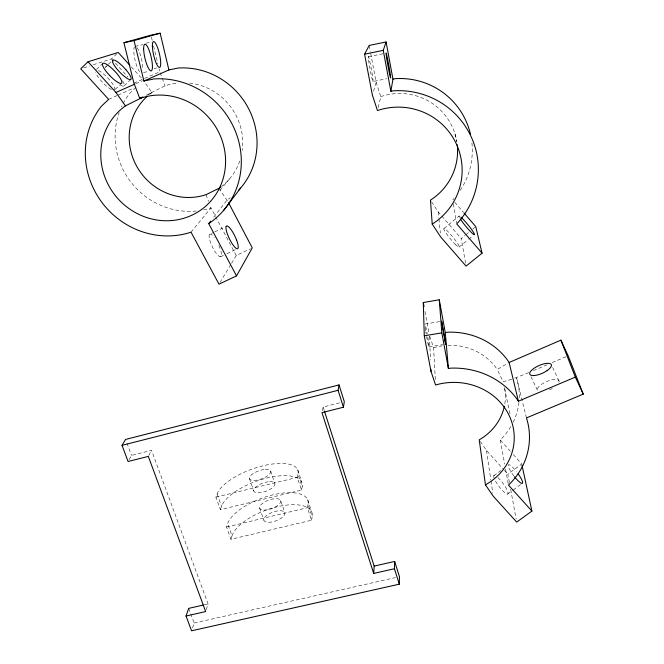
<?xml version="1.0" encoding="UTF-8"?>
<svg xmlns="http://www.w3.org/2000/svg" width="664" height="664" viewBox="0 0 664 664"><rect width="100%" height="100%" fill="white"/><g stroke="black" fill="none" stroke-linecap="round" stroke-linejoin="round"><path stroke-width="0.5" stroke-dasharray="3.32 2.49" d="M311.574 520.219L312.188 516.858L308.046 504.416A42.72 17.546 -20.2 0 0 272.896 494.854A42.72 17.546 -20.2 0 0 227.661 523.639L226.548 527.009L230.923 539.309L311.574 520.219L307.407 507.711L308.046 504.416M322.355 410.75L323.119 406.999L340.449 402.616M301.522 490.057L302.203 486.861L297.995 474.221A43.052 16.525 -19.9 0 0 262.994 465.813A43.052 16.525 -19.9 0 0 217.111 493.95L215.924 497.162L220.373 509.653L301.522 490.057L297.289 477.358L297.995 474.221M378.198 107.56L380.812 96.62L376.181 82.477L370.504 52.439M373.533 91.142L376.181 82.477M230.923 539.309L232.002 535.873L227.661 523.639M206.263 609.66L208.081 603.958L151.55 450.366L131.538 455.429L129.065 459.762M192.552 627.887L194.162 623.023L190.742 613.868M220.373 509.653L221.527 506.375A42.911 16.957 -20 0 1 267.135 477.972A42.911 16.957 -20 0 1 302.203 486.861M148.786 455.529L151.55 450.366M220.025 282.441L230.997 264.206M231.52 263.342L236.226 255.524L250.494 248.734M213.783 217.111L227.121 200.022A73.048 69.629 51.3 0 0 230.367 197.714M191.041 232.192L210.986 207.898L209.915 205.068M219.908 190.311L229.702 178.724M96.463 69.496L102.829 63.362M93.267 64.781L111.56 58.889L117.487 53.178M105.709 66.898L107.767 64.914M108.456 64.25L112.581 60.283M115.27 89.333L121.636 83.274M124.185 85.747L131.049 79.224M135.962 87.391L130.044 92.985A73.048 69.629 51.3 0 0 121.462 106.921M443.967 228.499L459.139 216.016M465.539 263.135L461.248 238.476L465.074 235.363M465.837 234.741L468.892 232.242M472.718 229.121L475.009 227.254M459.073 247.108L467.912 239.911M468.718 239.256L472.735 235.986M493.792 475.781L500.722 470.643M509.371 482.354L507.86 474.204L521.721 463.97L512.998 454.226M507.57 494.116L512.425 490.555M513.231 489.966L520.518 484.62M447.943 345.371A55.054 51.07 -0.7 0 1 497.203 369.474L508.284 362.967M148.296 94.429L151.956 92.595L143.391 80.361M146.097 95.309L165.037 85.83A58.432 55.701 51.3 0 1 177.637 83.008M220.904 251.017A12.55 3.237 64 0 1 219.327 256.453A12.55 3.237 64 0 1 211.758 245.506L210.538 242.526A12.55 3.237 64 0 1 209.45 234.458L213.957 232.267M214.779 231.869L227.013 225.959M220.448 256.819L226.059 254.138M226.997 253.689L237.289 248.776M108.63 99.376L117.055 95.575M117.993 95.151L133.896 87.955M135.813 83.689L142.445 80.776M133.887 83.075L159.767 71.828L159.053 68.857M528.727 372.653L512.691 378.978M533.424 370.645L548.447 364.221M552.207 362.61L566.292 356.593M83.639 67.886L89.416 66.026M511.736 379.252L503.129 381.75L497.203 369.474M215.924 497.162L297.289 477.358M226.548 527.009L307.407 507.711M204.205 604.846L208.081 603.958M194.162 623.023L395.429 577.622M145.897 43.21L151.583 42.006M135.074 46.322L142.893 44.679M154.006 68.55L156.828 67.969M143.507 72.476L148.371 71.471M368.312 56.714L383.087 53.709M372.919 81.489A12.691 0.647 79.5 0 0 370.338 63.943A12.691 0.647 79.5 0 0 368.802 61.785A12.691 0.647 79.5 0 0 372.919 81.489L386.656 78.734M439.651 321.583L424.943 324.09A11.686 0.523 80.2 0 1 427.251 334.1M429.019 346.932L442.73 344.641M497.909 477.582L498.282 477.906A11.554 2.523 53.2 0 1 507.213 490.165A11.554 2.523 53.2 0 1 505.262 493.07L503.611 491.659A11.554 2.523 53.2 0 1 495.103 480.321M131.273 66.848L142.254 78.966M111.56 58.889L127.87 76.916M480.329 441.452L486.413 450.383L503.71 469.597M504.399 470.361L507.86 474.204M510.807 426.612A68.824 63.844 -0.8 0 1 500.258 440L510.317 451.229M431.575 201.806L438.223 211.932L461.248 238.476M454.707 202.196L463.264 212.123M218.937 188.327L228.076 201.831M236.226 255.524L210.986 207.898A73.048 69.629 51.3 0 1 202.246 210.156M530.984 376.72L537.375 390.15M552.664 367.474L559.013 380.987M218.829 245.373L220.025 248.286A12.55 3.237 64 0 1 220.647 250.145M160.124 72.766L161.875 77.431M162.232 78.36L165.037 85.83M206.006 194.677L208.496 201.283M126.973 443.203L131.538 455.429M188.692 608.382L190.402 612.955M217.111 493.95L221.527 506.375M249.481 478.694L253.748 491.028M259.649 508.101L263.849 520.252M270.655 471.008L274.846 483.351M280.698 500.565A11.18 4.515 -20 0 1 266.256 509.952A11.18 4.515 -20 0 1 263.608 502.598A11.18 4.515 -20 0 1 280.698 500.565L284.823 512.716A11.147 4.623 -20.1 0 1 270.464 522.194A11.147 4.623 -20.1 0 1 267.766 514.666A11.147 4.623 -20.1 0 1 284.823 512.716M429.741 336.208L433.609 347.77L435.318 379.825M297.688 469.772L301.854 482.305M307.648 499.71L311.748 512.052M323.119 406.999L324.065 409.945M526.469 417.913L516.517 377.866A68.824 63.844 -0.8 0 1 519.256 398.4M454.973 133.821L456.882 141.673M151.433 37.126L152.388 41.093M153.583 46.048L157.866 63.902M504.432 387.793L510.043 414.012M424.96 311.466L429.044 333.262M369.184 45.426L370.321 51.435M510.682 489.484L516.144 519.032M500.258 440L504.64 464.061M505.553 469.074L508.475 485.118M453.396 203.906L456.558 222.913M486.413 450.383L490.845 479.964M491.003 480.985L492.837 493.219M438.223 211.932L438.829 217.958M438.929 218.962L440.34 233.022M429.467 336.283L430.504 360.029M196.245 211.019A73.048 69.629 51.3 0 1 119.155 112.598M149.616 94.354A58.432 55.701 51.3 0 1 151.956 92.595M189.672 83.075A58.432 55.701 51.3 0 1 242.236 150.479M239.746 161.045A58.432 55.701 51.3 0 1 221.444 186.534M139.598 71.729A13.678 3.262 76.6 0 1 134.792 58.98A13.678 3.262 76.6 0 1 134.369 47.028M137.066 47.634A13.678 3.262 76.6 0 1 142.768 68.168M122.691 81.016A13.222 3.204 46.4 0 1 120.275 85.017M105.534 67.919A13.222 3.204 46.4 0 1 106.514 66.533M111.386 89.515A13.67 3.42 46.2 0 1 102.488 82.294L100.123 79.63A13.67 3.42 46.2 0 1 95.633 72.55M98.396 70.492A13.67 3.42 46.2 0 1 110.141 80.601A13.67 3.42 46.2 0 1 114.565 90.005M209.45 234.458A12.55 3.237 64 0 1 214.231 237.413M232.002 535.873A42.587 17.961 -20.3 0 1 276.979 506.823A42.587 17.961 -20.3 0 1 312.188 516.858M433.609 347.77A55.054 51.07 -0.7 0 1 442.141 345.902M504.823 388.822A55.054 51.07 -0.7 0 1 504.349 406.293M518.957 402.351A68.824 63.844 -0.8 0 1 513.164 422.238M427.765 337.071A11.686 0.523 80.2 0 1 428.795 346.749A11.686 0.523 80.2 0 1 425.856 331.958M425.707 331.012A11.686 0.523 80.2 0 1 425.068 326.29M494.19 478.329A11.554 2.523 53.2 0 1 495.294 475.64M513.87 475.947A11.603 2.357 53 0 1 508.342 466.535A11.603 2.357 53 0 1 511.014 465.862L512.633 467.29A11.603 2.357 53 0 1 516.31 471.39M471.921 142.943A72.998 72.276 -24.8 0 1 459.579 191.357M454.06 198.445A72.998 72.276 -24.8 0 1 452.732 199.905M380.812 96.62A58.399 57.818 -24.6 0 1 456.849 141.731M459.38 217.369A12.06 1.32 50.5 0 1 459.795 216.29M559.022 382.215A11.761 4.357 -23.8 0 0 544.131 382.763L541.675 384.265A11.761 4.357 -23.8 0 0 538.064 391.088M552.299 388.448A11.761 4.357 -23.8 0 1 549.518 389.793M264.023 469.539L261.334 470.07A11.263 4.25 -19.8 0 0 249.722 476.91A11.263 4.25 -19.8 0 0 256.08 480.246L258.802 479.715A11.263 4.25 -19.8 0 0 270.456 472.851A11.263 4.25 -19.8 0 0 264.023 469.539M268.198 481.782L265.517 482.305A11.23 4.357 -19.8 0 0 253.972 489.21A11.23 4.357 -19.8 0 0 260.354 492.68L263.077 492.157A11.23 4.357 -19.8 0 0 274.664 485.226A11.23 4.357 -19.8 0 0 268.198 481.782M455.745 244.717L453.91 242.85A12.002 1.519 50.5 0 1 444.515 230.674A12.002 1.519 50.5 0 1 447.345 230.981L449.163 232.832A12.002 1.519 50.5 0 1 458.484 244.933A12.002 1.519 50.5 0 1 455.745 244.717"/><path stroke-width="1" d="M203.234 605.062L188.692 608.382L186.036 616.018L191.581 630.8L399.305 584.171L399.471 576.709L394.657 561.437L374.172 566.101L373.699 573.439L394.433 568.741L394.657 561.437M373.699 573.439L321.974 412.634L343.421 407.223L344.301 401.645L339.03 384.929L125.571 439.444L122.018 445.345L128.077 461.497L148.329 456.392L205.657 611.561L186.036 616.018M482.056 253.183L456.724 223.917A80.344 79.323 -13.7 0 0 470.751 135.863A80.344 79.323 -13.7 0 0 393.32 90.819L390.864 91.308L392.955 79.124L386.091 41.965L369.184 45.426L364.586 54.182L372.355 94.985L377.484 110.539A64.267 63.453 -13.5 0 1 455.927 143.034A64.267 63.453 -13.5 0 1 432.214 224.108L440.738 237.04L466.053 266.09L482.056 253.183L475.773 226.631L463.92 212.887M343.421 407.223L338.084 390.316L339.03 384.929M390.864 91.308L383.252 50.373L386.091 41.965M129.895 65.338L118.225 52.464L88.03 61.76L80.751 68.815L108.63 99.376L101.36 106.29A80.394 76.136 48.8 0 0 100.762 200.835A80.394 76.136 48.8 0 0 191.041 232.192L218.979 284.175L236.533 275.892L252.27 247.888L228.549 202.736M223.428 210.612L240.592 188.095M236.533 275.892L208.703 223.619L210.612 221.178M521.937 464.974L531.914 511.089L516.716 522.087L493.294 496.282L485.45 484.853L479.225 439.825A55.054 51.07 -0.7 0 0 504.349 406.293M160.157 33.2L134.028 40.579L143.914 81.008L168.897 69.944L160.157 33.2L150.96 35.151L123.919 42.72L133.887 83.075L139.78 98.463A64.308 60.897 48.8 0 1 225.503 164.489A64.308 60.897 48.8 0 1 134.037 211.824A64.308 60.897 48.8 0 1 125.446 105.883L142.81 97.176M139.78 98.463L142.486 97.11M88.03 61.76L115.934 92.437L134.867 84.104M583.249 394.117L575.331 377.111L518.41 401.189A75.397 69.139 0.2 0 0 450.715 368.147L448.399 368.528L445.287 332.573L447.387 332.216A68.824 63.844 -0.8 0 1 509.139 362.469L560.897 340.159L568.168 355.788L583.249 394.117L526.469 417.913A75.397 69.139 0.2 0 1 508.475 485.118L531.914 511.089M122.018 445.345L338.084 390.316M123.919 42.72L134.028 40.579M168.897 69.944L178.043 68.052A73.048 69.629 51.3 0 1 249.266 109.958A73.048 69.629 51.3 0 1 238.583 190.319M143.914 81.008L153.965 78.941A80.394 76.136 48.8 0 1 236.027 132.883A80.394 76.136 48.8 0 1 208.703 223.619M364.586 54.182L383.252 50.373M392.955 79.124L395.18 78.676A72.998 72.276 -24.8 0 1 470.419 133.995M485.45 484.853A60.308 55.303 0.2 0 0 508.765 414.693A60.308 55.303 0.2 0 0 435.592 384.995L430.994 371.392L424.279 335.818L423.283 302.543L439.269 299.779L445.287 332.573M424.279 335.818L441.826 332.855L439.269 299.779M115.934 92.437L125.446 105.883M560.897 340.159L575.331 377.111M324.372 410.925L374.172 566.101M394.433 568.741L399.305 584.171M509.139 362.469L518.41 401.189M423.283 302.543L424.03 306.511M441.826 332.855L448.399 368.528M432.214 224.108L430.463 200.121A58.399 57.818 -24.6 0 0 457.255 144.769M430.911 369.325L430.994 371.392M220.614 187.148A58.432 55.701 51.3 0 1 218.937 188.327L206.006 194.677A58.432 55.701 51.3 0 1 137.689 167.984A58.432 55.701 51.3 0 1 147.35 96.255M518.119 473.781A11.603 2.357 53 0 1 519.879 482.346L518.244 480.91A11.603 2.357 53 0 1 514.492 476.744M460.276 218.904A12.06 1.32 50.5 0 0 469.282 230.3L471.1 232.192A12.06 1.32 50.5 0 0 473.648 232.574A12.06 1.32 50.5 0 0 464.227 220.473L462.426 218.597A12.06 1.32 50.5 0 0 460.916 217.169M547.103 370.603L544.596 372.139A11.803 4.2 -24 0 1 531.026 375.268A11.803 4.2 -24 0 1 534.08 368.254L536.545 366.752A11.803 4.2 -24 0 1 550.099 363.623A11.803 4.2 -24 0 1 547.103 370.603M445.668 344.143L441.61 321.252L445.668 344.143M125.853 69.629L123.545 67.114A13.247 3.112 46.5 0 0 112.697 62.325A13.247 3.112 46.5 0 0 127.754 78.767A13.247 3.112 46.5 0 0 125.853 69.629M109.635 75.447L107.261 72.774A13.695 3.32 46.3 0 1 106.663 64.366A13.695 3.32 46.3 0 1 121.819 81.473A13.695 3.32 46.3 0 1 109.635 75.447M236.683 240.31L235.479 237.388A12.599 3.038 64.1 0 0 227.47 226.059A12.599 3.038 64.1 0 0 227.52 234.359L228.748 237.338A12.599 3.038 64.1 0 0 236.774 248.685A12.599 3.038 64.1 0 0 236.683 240.31M152.371 46.223A13.255 2.955 76.8 0 0 158.837 67.238A13.255 2.955 76.8 0 0 158.397 50.057A13.255 2.955 76.8 0 0 152.371 46.223M143.648 49.053A13.687 3.154 76.7 0 0 150.413 70.733A13.687 3.154 76.7 0 0 150.039 52.946A13.687 3.154 76.7 0 0 143.648 49.053M386.647 58.166A12.724 0.457 79.7 0 0 390.581 77.954A12.724 0.457 79.7 0 0 387.851 60.391A12.724 0.457 79.7 0 0 386.647 58.166"/></g></svg>
